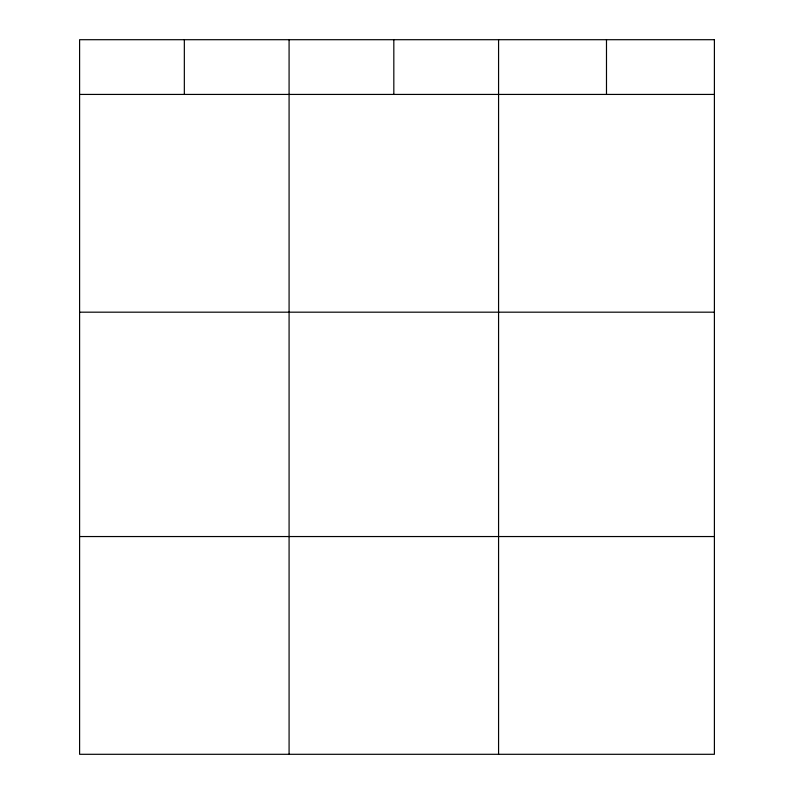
<?xml version="1.0" encoding="UTF-8"?>
<svg xmlns="http://www.w3.org/2000/svg" width="794" height="794" viewBox="0 0 794 794"><rect width="100%" height="100%" fill="white"/><g stroke="black" fill="none" stroke-linecap="round" stroke-linejoin="round"><path stroke-width="1.19" d="M79.599 94.426L714.401 94.426M79.599 312.181L714.401 312.181M79.599 536.546L714.401 536.546M606.487 39.7L606.487 94.426M498.572 39.7L498.572 754.3M393.824 39.7L393.824 94.426M289.085 39.7L289.085 754.3M184.337 39.7L184.337 94.426M714.401 39.7L79.599 39.7L79.599 754.3L714.401 754.3L714.401 39.7"/></g></svg>
